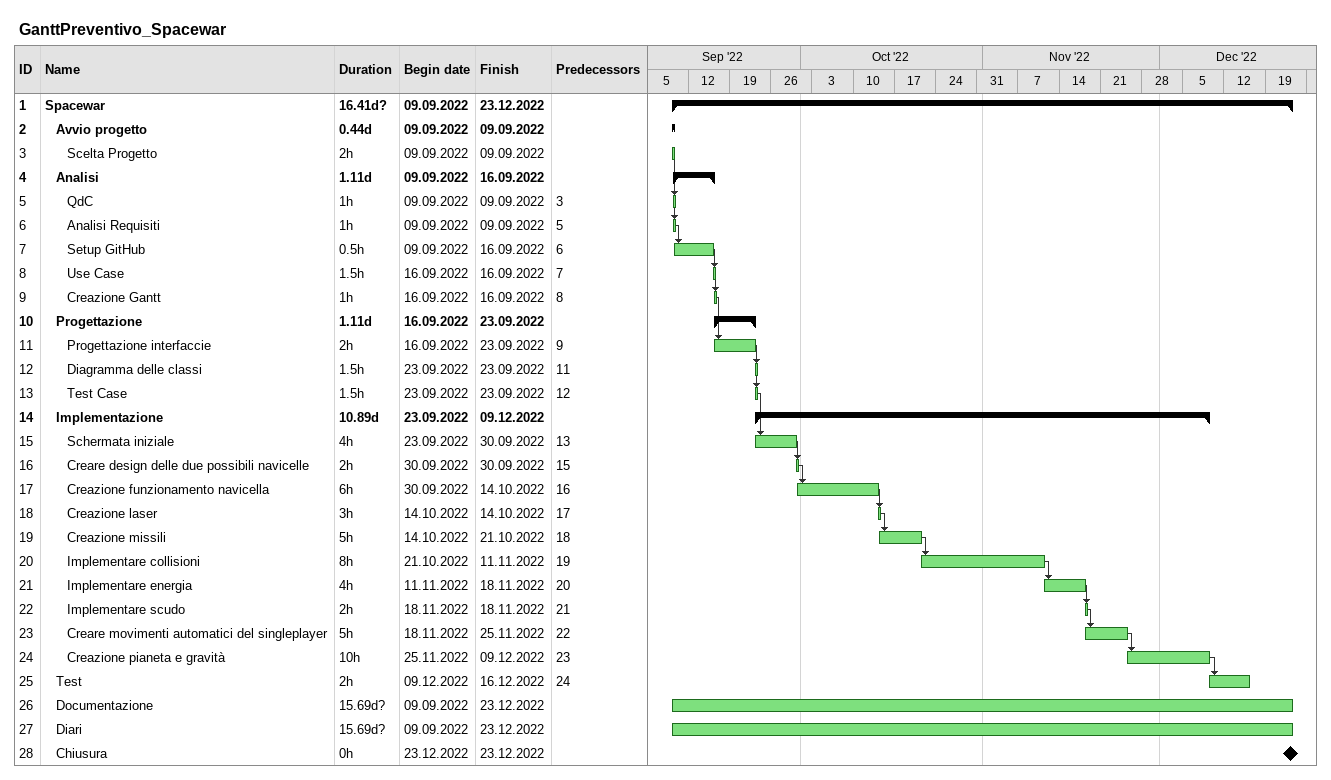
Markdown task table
GanttPreventivo_Spacewar

| ID | Level | Task | Duration | Start | Finish | Predecessors |
|---|---|---|---|---|---|---|
| 1 | 1 | **Spacewar** | 16.41d? | 2022-09-09 | 2022-12-23 |  |
| 2 | 2 | **Avvio progetto** | 0.44d | 2022-09-09 | 2022-09-09 |  |
| 3 | 3 | Scelta Progetto | 2h | 2022-09-09 | 2022-09-09 |  |
| 4 | 2 | **Analisi** | 1.11d | 2022-09-09 | 2022-09-16 |  |
| 5 | 3 | QdC | 1h | 2022-09-09 | 2022-09-09 | 3 |
| 6 | 3 | Analisi Requisiti | 1h | 2022-09-09 | 2022-09-09 | 5 |
| 7 | 3 | Setup GitHub | 0.5h | 2022-09-09 | 2022-09-16 | 6 |
| 8 | 3 | Use Case | 1.5h | 2022-09-16 | 2022-09-16 | 7 |
| 9 | 3 | Creazione Gantt | 1h | 2022-09-16 | 2022-09-16 | 8 |
| 10 | 2 | **Progettazione** | 1.11d | 2022-09-16 | 2022-09-23 |  |
| 11 | 3 | Progettazione interfaccie | 2h | 2022-09-16 | 2022-09-23 | 9 |
| 12 | 3 | Diagramma delle classi | 1.5h | 2022-09-23 | 2022-09-23 | 11 |
| 13 | 3 | Test Case | 1.5h | 2022-09-23 | 2022-09-23 | 12 |
| 14 | 2 | **Implementazione** | 10.89d | 2022-09-23 | 2022-12-09 |  |
| 15 | 3 | Schermata iniziale | 4h | 2022-09-23 | 2022-09-30 | 13 |
| 16 | 3 | Creare design delle due possibili navicelle | 2h | 2022-09-30 | 2022-09-30 | 15 |
| 17 | 3 | Creazione funzionamento navicella | 6h | 2022-09-30 | 2022-10-14 | 16 |
| 18 | 3 | Creazione laser | 3h | 2022-10-14 | 2022-10-14 | 17 |
| 19 | 3 | Creazione missili | 5h | 2022-10-14 | 2022-10-21 | 18 |
| 20 | 3 | Implementare collisioni | 8h | 2022-10-21 | 2022-11-11 | 19 |
| 21 | 3 | Implementare energia | 4h | 2022-11-11 | 2022-11-18 | 20 |
| 22 | 3 | Implementare scudo | 2h | 2022-11-18 | 2022-11-18 | 21 |
| 23 | 3 | Creare movimenti automatici del singleplayer | 5h | 2022-11-18 | 2022-11-25 | 22 |
| 24 | 3 | Creazione pianeta e gravità | 10h | 2022-11-25 | 2022-12-09 | 23 |
| 25 | 2 | Test | 2h | 2022-12-09 | 2022-12-16 | 24 |
| 26 | 2 | Documentazione | 15.69d? | 2022-09-09 | 2022-12-23 |  |
| 27 | 2 | Diari | 15.69d? | 2022-09-09 | 2022-12-23 |  |
| 28 | 2 | Chiusura | 0h | 2022-12-23 | 2022-12-23 |  |
